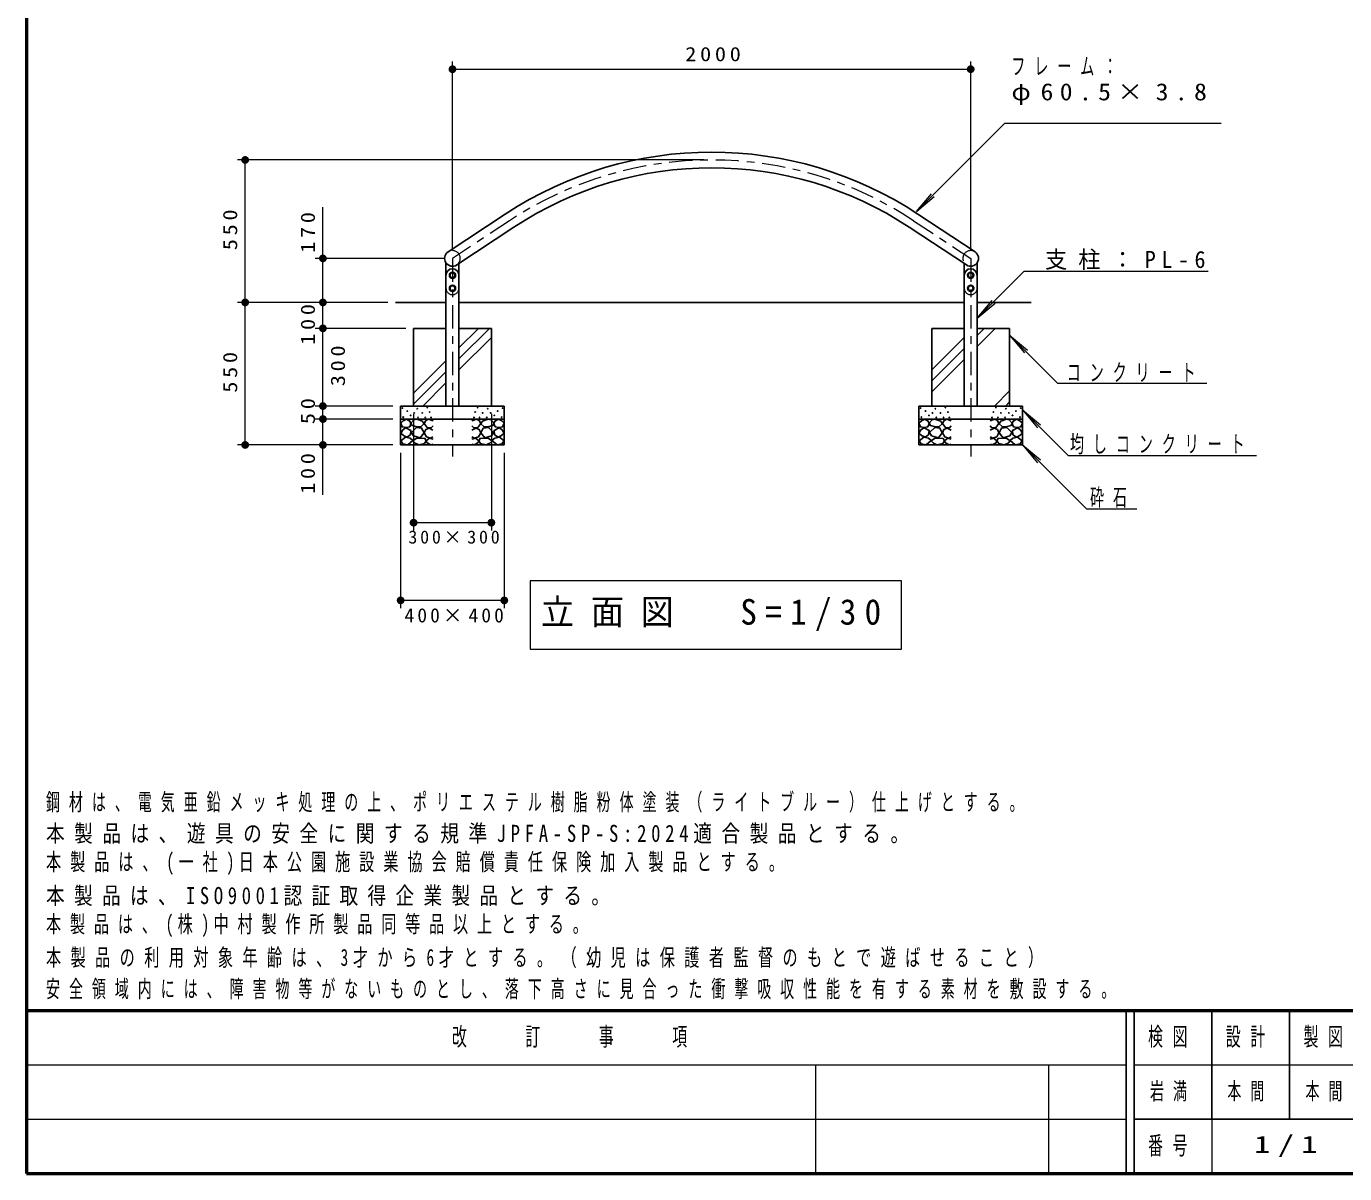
# Model space of a CAD drawing. Units: millimetres on the paper, scale 1:30. Extents: x -385 to 0, y 0 to 267.
# Drawn here: x -385 to -215.4, y 0 to 147.6 of the extents above; entities that cross this region are included whole.
import ezdxf

# ---------------------------------------------------------------- set-up
doc = ezdxf.new("R2010")
doc.units = ezdxf.units.MM
doc.linetypes.add('USER1', pattern=[4.5, 2.5, -2])
doc.linetypes.add('USER2', pattern=[6, 3, -1, 1, -1])
doc.layers.add('LY_1', color=7, linetype='Continuous', lineweight=25)
doc.layers.add('LY_2', color=7, linetype='Continuous', lineweight=13)
doc.layers.add('LY_3', color=7, linetype='Continuous')
doc.styles.add('ＭＳ ゴシック', font='')
doc.styles.get('ＭＳ ゴシック').set_extended_font_data('MS Gothic')

# ---------------------------------------------------------------- blocks, each defined once
blk = doc.blocks.new('filled_dot')
at = {"color": 0, "linetype": 'Continuous', "lineweight": -2, "const_width": 1.25}
blk.add_lwpolyline([(-0.625, 0, 1), (0.625, 0, 1)], format="xyb", close=True, dxfattribs=at)

msp = doc.modelspace()

# ---------------------------------------------------------------- linework, layer by layer
at = {"layer": 'LY_1', "lineweight": 13}
for p, q in [((-330.184, 118.748), (-330.184, 143.089)), ((-263.517, 118.748), (-263.517, 143.089)), ((-330.184, 142.089), (-263.517, 142.089)), ((-259.128, 135.134), (-270.498, 123.764)), ((-259.128, 135.134), (-231.279, 135.134)), ((-297.85, 130.414), (-357.85, 130.414)), ((-356.85, 112.081), (-356.85, 130.414)), ((-270.498, 123.764), (-268.57, 126.062)), ((-270.498, 123.764), (-268.2, 125.692)), ((-346.85, 112.081), (-346.85, 124.326)), ((-331.184, 117.748), (-347.85, 117.748)), ((-256.619, 116.116), (-262.684, 110.051)), ((-256.619, 116.116), (-232.948, 116.116)), ((-347.85, 112.081), (-357.85, 112.081)), ((-356.85, 93.748), (-356.85, 112.081)), ((-338.505, 112.081), (-347.85, 112.081)), ((-346.85, 108.748), (-346.85, 112.081)), ((-262.684, 110.051), (-260.755, 112.349)), ((-262.684, 110.051), (-260.386, 111.979)), ((-336.184, 108.748), (-347.85, 108.748)), ((-346.85, 98.748), (-346.85, 108.748)), ((-329.35, 104.813), (-325.416, 108.748)), ((-329.35, 106.227), (-326.83, 108.748)), ((-262.684, 106.426), (-260.362, 108.748)), ((-262.684, 107.84), (-261.776, 108.748)), ((-329.35, 103.399), (-325.184, 107.566)), ((-268.517, 103.421), (-264.35, 107.588)), ((-258.517, 107.884), (-256.589, 105.586)), ((-258.517, 107.884), (-256.219, 105.956)), ((-252.338, 101.705), (-258.517, 107.884)), ((-268.517, 102.007), (-264.35, 106.174)), ((-335.184, 100.394), (-331.017, 104.561)), ((-268.517, 100.593), (-264.35, 104.759)), ((-335.184, 98.98), (-331.017, 103.147)), ((-334.002, 98.748), (-331.017, 101.732)), ((-260.463, 98.748), (-258.517, 100.693)), ((-252.338, 101.705), (-233.154, 101.705)), ((-337.85, 98.748), (-347.85, 98.748)), ((-346.85, 97.081), (-346.85, 98.748)), ((-259.048, 98.748), (-258.517, 99.279)), ((-337.85, 97.081), (-347.85, 97.081)), ((-346.85, 87.313), (-346.85, 97.081)), ((-335.184, 97.748), (-335.184, 82.748)), ((-325.184, 97.748), (-325.184, 82.748)), ((-256.85, 98.259), (-254.922, 95.961)), ((-256.85, 98.259), (-254.552, 96.331)), ((-250.971, 92.38), (-256.85, 98.259)), ((-344.517, 93.748), (-357.85, 93.748)), ((-337.85, 93.748), (-347.85, 93.748)), ((-256.85, 93.748), (-254.922, 91.449)), ((-256.85, 93.748), (-254.552, 91.819)), ((-248.62, 85.518), (-256.85, 93.748)), ((-336.85, 92.748), (-336.85, 72.748)), ((-323.517, 92.748), (-323.517, 72.748)), ((-250.971, 92.38), (-226.742, 92.38)), ((-248.62, 85.518), (-242.16, 85.518)), ((-325.184, 83.748), (-335.184, 83.748)), ((-320.204, 76.273), (-320.204, 67.473)), ((-272.404, 76.273), (-320.204, 76.273)), ((-272.404, 67.473), (-272.404, 76.273)), ((-323.517, 73.748), (-336.85, 73.748)), ((-320.204, 67.473), (-272.404, 67.473))]:
    msp.add_line(p, q, dxfattribs=at)
at = {"layer": 'LY_1'}
for p, q in [((-323.397, 123.442), (-330.74, 118.589)), ((-270.304, 123.442), (-262.961, 118.589)), ((-322.285, 121.76), (-329.628, 116.906)), ((-271.416, 121.76), (-264.073, 116.906)), ((-331.017, 115.581), (-331.017, 117.18)), ((-329.35, 115.581), (-329.35, 117.18)), ((-264.35, 115.581), (-264.35, 117.18)), ((-262.684, 115.581), (-262.684, 117.18)), ((-331.017, 115.581), (-331.017, 98.748)), ((-330.549, 115.581), (-330.366, 115.898)), ((-330.366, 115.264), (-330.549, 115.581)), ((-330.366, 115.898), (-330.001, 115.898)), ((-330.001, 115.898), (-329.818, 115.581)), ((-329.818, 115.581), (-330.001, 115.264)), ((-329.35, 98.748), (-329.35, 115.581)), ((-264.35, 115.581), (-264.35, 98.748)), ((-263.883, 115.581), (-263.7, 115.898)), ((-263.7, 115.264), (-263.883, 115.581)), ((-263.7, 115.898), (-263.334, 115.898)), ((-263.334, 115.898), (-263.151, 115.581)), ((-263.151, 115.581), (-263.334, 115.264)), ((-262.684, 98.748), (-262.684, 115.581)), ((-330.549, 113.914), (-330.366, 114.231)), ((-330.366, 113.598), (-330.549, 113.914)), ((-330.001, 115.264), (-330.366, 115.264)), ((-330.366, 114.231), (-330.001, 114.231)), ((-330.001, 114.231), (-329.818, 113.914)), ((-329.818, 113.914), (-330.001, 113.598)), ((-263.7, 114.231), (-263.883, 113.914)), ((-263.883, 113.914), (-263.7, 113.598)), ((-263.334, 115.264), (-263.7, 115.264)), ((-263.334, 114.231), (-263.7, 114.231)), ((-263.151, 113.914), (-263.334, 114.231)), ((-263.334, 113.598), (-263.151, 113.914)), ((-331.017, 112.081), (-337.505, 112.081)), ((-330.001, 113.598), (-330.366, 113.598)), ((-264.35, 112.081), (-329.35, 112.081)), ((-263.7, 113.598), (-263.334, 113.598)), ((-255.756, 112.081), (-262.684, 112.081)), ((-335.184, 98.748), (-335.184, 108.748)), ((-335.184, 108.748), (-331.017, 108.748)), ((-329.35, 108.748), (-325.184, 108.748)), ((-325.184, 108.748), (-325.184, 98.748)), ((-268.517, 98.748), (-268.517, 108.748)), ((-268.517, 108.748), (-264.35, 108.748)), ((-262.684, 108.748), (-258.517, 108.748)), ((-258.517, 108.748), (-258.517, 98.748)), ((-336.85, 98.748), (-336.85, 97.081)), ((-336.85, 98.748), (-323.517, 98.748)), ((-323.517, 98.748), (-323.517, 97.081)), ((-270.184, 98.748), (-270.184, 97.081)), ((-270.184, 98.748), (-256.85, 98.748)), ((-256.85, 98.748), (-256.85, 97.081)), ((-336.85, 93.748), (-336.85, 97.081)), ((-336.85, 97.081), (-323.517, 97.081)), ((-323.517, 97.081), (-323.517, 93.748)), ((-270.184, 93.748), (-270.184, 97.081)), ((-270.184, 97.081), (-256.85, 97.081)), ((-256.85, 97.081), (-256.85, 93.748)), ((-323.517, 93.748), (-336.85, 93.748)), ((-256.85, 93.748), (-270.184, 93.748))]:
    msp.add_line(p, q, dxfattribs=at)
at = {"layer": 'LY_1', "linetype": 'USER2', "lineweight": 13}
for p, q in [((-322.841, 122.601), (-330.184, 117.748)), ((-270.86, 122.601), (-263.517, 117.748)), ((-330.184, 117.748), (-330.184, 92.278)), ((-263.517, 117.748), (-263.517, 92.278))]:
    msp.add_line(p, q, dxfattribs=at)
at = {"layer": 'LY_1'}
for points in [[(-336.102, 97.061), (-336.525, 96.86), (-336.841, 96.543), (-336.641, 96.079), (-336.155, 95.984), (-335.69, 96.089), (-335.521, 96.48), (-335.648, 96.818)], [(-334.788, 97.064), (-335.139, 96.974), (-335.527, 96.55), (-335.374, 96.271), (-334.725, 96.064), (-334.229, 96.109), (-333.851, 96.469), (-334.04, 96.803)], [(-325.579, 97.064), (-325.228, 96.974), (-324.841, 96.55), (-324.994, 96.271), (-325.642, 96.064), (-326.138, 96.109), (-326.516, 96.469), (-326.327, 96.803)], [(-324.265, 97.061), (-323.843, 96.86), (-323.526, 96.543), (-323.727, 96.079), (-324.212, 95.984), (-324.677, 96.089), (-324.846, 96.48), (-324.719, 96.818)], [(-269.435, 97.061), (-269.858, 96.86), (-270.175, 96.543), (-269.974, 96.079), (-269.488, 95.984), (-269.023, 96.089), (-268.854, 96.48), (-268.981, 96.818)], [(-268.121, 97.064), (-268.473, 96.974), (-268.86, 96.55), (-268.707, 96.271), (-268.058, 96.064), (-267.563, 96.109), (-267.184, 96.469), (-267.373, 96.803)], [(-258.913, 97.064), (-258.561, 96.974), (-258.174, 96.55), (-258.327, 96.271), (-258.976, 96.064), (-259.471, 96.109), (-259.85, 96.469), (-259.661, 96.803)], [(-257.599, 97.061), (-257.176, 96.86), (-256.859, 96.543), (-257.06, 96.079), (-257.546, 95.984), (-258.011, 96.089), (-258.18, 96.48), (-258.053, 96.818)], [(-336.187, 95.963), (-336.546, 95.73), (-336.841, 95.276), (-336.503, 94.97), (-336.06, 94.759), (-335.595, 95.054), (-335.542, 95.614)], [(-335.211, 94.92), (-334.346, 94.658), (-333.842, 95.298), (-334.148, 95.929), (-334.815, 96.001), (-335.473, 95.37)], [(-325.156, 94.92), (-326.021, 94.658), (-326.525, 95.298), (-326.219, 95.929), (-325.552, 96.001), (-324.895, 95.37)], [(-324.181, 95.963), (-323.822, 95.73), (-323.526, 95.276), (-323.864, 94.97), (-324.308, 94.759), (-324.772, 95.054), (-324.825, 95.614)], [(-269.52, 95.963), (-269.879, 95.73), (-270.175, 95.276), (-269.837, 94.97), (-269.393, 94.759), (-268.928, 95.054), (-268.876, 95.614)], [(-268.545, 94.92), (-267.68, 94.658), (-267.175, 95.298), (-267.482, 95.929), (-268.148, 96.001), (-268.806, 95.37)], [(-258.489, 94.92), (-259.354, 94.658), (-259.859, 95.298), (-259.552, 95.929), (-258.886, 96.001), (-258.228, 95.37)], [(-257.514, 95.963), (-257.155, 95.73), (-256.859, 95.276), (-257.197, 94.97), (-257.641, 94.759), (-258.106, 95.054), (-258.158, 95.614)], [(-336.214, 94.765), (-336.818, 94.27), (-336.549, 93.893), (-335.921, 93.758), (-335.262, 94.307), (-335.621, 94.611)], [(-334.31, 94.627), (-334.833, 94.6), (-335.274, 94.284), (-334.986, 93.978), (-334.527, 93.771), (-333.788, 93.915), (-333.563, 94.266), (-333.734, 94.591)], [(-326.057, 94.627), (-325.534, 94.6), (-325.093, 94.284), (-325.381, 93.978), (-325.841, 93.771), (-326.58, 93.915), (-326.805, 94.266), (-326.634, 94.591)], [(-324.153, 94.765), (-323.549, 94.27), (-323.818, 93.893), (-324.447, 93.758), (-325.106, 94.307), (-324.746, 94.611)], [(-269.547, 94.765), (-270.152, 94.27), (-269.883, 93.893), (-269.254, 93.758), (-268.595, 94.307), (-268.954, 94.611)], [(-267.644, 94.627), (-268.166, 94.6), (-268.608, 94.284), (-268.319, 93.978), (-267.86, 93.771), (-267.121, 93.915), (-266.896, 94.266), (-267.067, 94.591)], [(-259.39, 94.627), (-258.868, 94.6), (-258.426, 94.284), (-258.715, 93.978), (-259.174, 93.771), (-259.913, 93.915), (-260.138, 94.266), (-259.967, 94.591)], [(-257.487, 94.765), (-256.882, 94.27), (-257.151, 93.893), (-257.78, 93.758), (-258.439, 94.307), (-258.08, 94.611)]]:
    msp.add_lwpolyline(points, close=True, dxfattribs=at)
for points in [[(-332.684, 96.858), (-333.254, 97.069), (-333.613, 96.889), (-333.824, 96.488), (-333.434, 95.981), (-332.916, 95.939), (-332.684, 96.203)], [(-327.684, 96.858), (-327.113, 97.069), (-326.754, 96.889), (-326.543, 96.488), (-326.934, 95.981), (-327.451, 95.939), (-327.684, 96.203)], [(-266.017, 96.858), (-266.587, 97.069), (-266.946, 96.889), (-267.158, 96.488), (-266.767, 95.981), (-266.249, 95.939), (-266.017, 96.203)], [(-261.017, 96.858), (-260.447, 97.069), (-260.088, 96.889), (-259.876, 96.488), (-260.267, 95.981), (-260.785, 95.939), (-261.017, 96.203)], [(-332.694, 95.654), (-333.201, 95.918), (-333.624, 95.749), (-333.824, 95.316), (-333.529, 94.798), (-333.022, 94.64), (-332.694, 94.777)], [(-327.673, 95.654), (-327.166, 95.918), (-326.744, 95.749), (-326.543, 95.316), (-326.839, 94.798), (-327.346, 94.64), (-327.673, 94.777)], [(-266.028, 95.654), (-266.535, 95.918), (-266.957, 95.749), (-267.158, 95.316), (-266.862, 94.798), (-266.355, 94.64), (-266.028, 94.777)], [(-261.006, 95.654), (-260.499, 95.918), (-260.077, 95.749), (-259.876, 95.316), (-260.172, 94.798), (-260.679, 94.64), (-261.006, 94.777)], [(-332.684, 94.502), (-333.127, 94.64), (-333.56, 94.27), (-333.444, 94.006), (-332.958, 93.763), (-332.684, 93.869)], [(-327.684, 94.502), (-327.24, 94.64), (-326.807, 94.27), (-326.923, 94.006), (-327.409, 93.763), (-327.684, 93.869)], [(-266.017, 94.502), (-266.461, 94.64), (-266.894, 94.27), (-266.777, 94.006), (-266.292, 93.763), (-266.017, 93.869)], [(-261.017, 94.502), (-260.573, 94.64), (-260.14, 94.27), (-260.257, 94.006), (-260.742, 93.763), (-261.017, 93.869)]]:
    msp.add_lwpolyline(points, dxfattribs=at)
for centre, radius in [((-330.184, 115.581), 0.4), ((-330.184, 115.581), 0.317), ((-263.517, 115.581), 0.4), ((-263.517, 115.581), 0.317), ((-330.184, 113.914), 0.4), ((-330.184, 113.914), 0.317), ((-263.517, 113.914), 0.4), ((-263.517, 113.914), 0.317), ((-336.63, 98.487), 0.0333), ((-334.718, 98.413), 0.0333), ((-333.436, 98.551), 0.0333), ((-326.931, 98.551), 0.0333), ((-325.649, 98.413), 0.0333), ((-323.737, 98.487), 0.0333), ((-269.963, 98.487), 0.0333), ((-268.052, 98.413), 0.0333), ((-266.77, 98.551), 0.0333), ((-260.264, 98.551), 0.0333), ((-258.982, 98.413), 0.0333), ((-257.071, 98.487), 0.0333), ((-336.525, 97.325), 0.0333), ((-335.996, 98.107), 0.0333), ((-335.563, 97.547), 0.0333), ((-335.099, 97.864), 0.0333), ((-334.602, 97.293), 0.0333), ((-334.067, 97.866), 0.0333), ((-333.68, 97.298), 0.0333), ((-333.103, 97.983), 0.0333), ((-332.941, 97.28), 0.0333), ((-327.426, 97.28), 0.0333), ((-327.264, 97.983), 0.0333), ((-326.688, 97.298), 0.0333), ((-326.3, 97.866), 0.0333), ((-325.765, 97.293), 0.0333), ((-325.269, 97.864), 0.0333), ((-324.804, 97.547), 0.0333), ((-324.371, 98.107), 0.0333), ((-323.843, 97.325), 0.0333), ((-269.858, 97.325), 0.0333), ((-269.33, 98.107), 0.0333), ((-268.897, 97.547), 0.0333), ((-268.432, 97.864), 0.0333), ((-267.936, 97.293), 0.0333), ((-267.4, 97.866), 0.0333), ((-267.013, 97.298), 0.0333), ((-266.436, 97.983), 0.0333), ((-266.274, 97.28), 0.0333), ((-260.76, 97.28), 0.0333), ((-260.598, 97.983), 0.0333), ((-260.021, 97.298), 0.0333), ((-259.634, 97.866), 0.0333), ((-259.098, 97.293), 0.0333), ((-258.602, 97.864), 0.0333), ((-258.137, 97.547), 0.0333), ((-257.704, 98.107), 0.0333), ((-257.176, 97.325), 0.0333)]:
    msp.add_circle(centre, radius, dxfattribs=at)
for centre, radius, start, end in [((-296.85, 83.279), 48.143, 56.53633, 123.46367), ((-296.85, 83.279), 46.127, 56.53633, 123.46367), ((-330.184, 117.748), 1.008, 123.46367, 303.46367), ((-263.517, 117.748), 1.008, 236.53633, 56.53633), ((-330.184, 115.581), 0.833, 0, 180), ((-263.517, 115.581), 0.833, 0, 180)]:
    msp.add_arc(centre, radius, start, end, dxfattribs=at)
at = {"layer": 'LY_1', "linetype": 'USER2', "lineweight": 13}
msp.add_arc((-296.85, 83.279), 47.135, 56.53633, 123.46367, dxfattribs=at)
at = {"layer": 'LY_1', "linetype": 'USER1', "lineweight": 13}
for centre, radius, start, end in [((-330.184, 117.748), 1.008, 307.76124, 123.46367), ((-263.517, 117.748), 1.008, 56.53633, 232.23876), ((-330.184, 113.914), 0.833, 180, 0), ((-263.517, 113.914), 0.833, 180, 0)]:
    msp.add_arc(centre, radius, start, end, dxfattribs=at)
at = {"layer": 'LY_2', "lineweight": 50}
for p, q in [((-385, 267), (-385, 0)), ((-385, 21), (0, 21)), ((-385, 0), (0, 0))]:
    msp.add_line(p, q, dxfattribs=at)
at = {"layer": 'LY_2', "lineweight": 25}
for p, q in [((-243.5, 21), (-243.5, 0)), ((-242.5, 21), (-242.5, 0)), ((-232.5, 21), (-232.5, 7)), ((-222.5, 21), (-222.5, 7)), ((-242.5, 7), (0, 7))]:
    msp.add_line(p, q, dxfattribs=at)
at = {"layer": 'LY_2'}
for p, q in [((-385, 14), (-243.5, 14)), ((-283.5, 14), (-283.5, 0)), ((-253.5, 14), (-253.5, 0)), ((-242.5, 14), (-187.5, 14)), ((-385, 7), (-243.5, 7)), ((-232.5, 7), (-232.5, 0))]:
    msp.add_line(p, q, dxfattribs=at)

# ---------------------------------------------------------------- block references
at = {"layer": 'LY_1', "lineweight": 13, "xscale": 0.4, "yscale": 0.4}
for p in [(-330.184, 142.089), (-335.184, 83.748), (-336.85, 73.748)]:
    msp.add_blockref('filled_dot', p, dxfattribs=at)
for p, rotation in [((-263.517, 142.089), 180), ((-356.85, 130.414), 270), ((-346.85, 117.748), 270), ((-356.85, 112.081), 90), ((-356.85, 112.081), 270), ((-346.85, 112.081), 90), ((-346.85, 112.081), 270), ((-346.85, 108.748), 90), ((-346.85, 108.748), 270), ((-346.85, 98.748), 270), ((-346.85, 98.748), 90), ((-346.85, 97.081), 270), ((-346.85, 97.081), 90), ((-356.85, 93.748), 90), ((-346.85, 93.748), 90), ((-325.184, 83.748), 180), ((-323.517, 73.748), 180)]:
    msp.add_blockref('filled_dot', p, dxfattribs=dict(at, rotation=rotation))

# ---------------------------------------------------------------- texts
at = {"layer": 'LY_1', "style": 'ＭＳ ゴシック'}
for s, insert, char_height, attachment_point in [('\\T1.33;\\W1.15;2000', (-296.427, 143.089), 1.833, 8), ('\\T1.64;\\W0.6;フレーム：', (-258.279, 143.584), 2.199, 1), ('\\T1.5;\\W1.1;φ60.5×3.8', (-258.279, 140.284), 2.199, 1), ('\\T1.5;\\W0.95;支柱：PL-6', (-253.948, 116.266), 2.199, 7), ('\\T1.64;\\W0.6;コンクリート', (-251.154, 101.855), 2.199, 7), ('\\T1.64;\\W0.6;均しコンクリート', (-250.742, 92.53), 2.199, 7), ('\\T1.64;\\W0.6;砕石', (-248.16, 85.668), 2.199, 7), ('\\T1.32;300×300', (-329.797, 82.748), 1.686, 2), ('\\T1.5;\\W0.95;立面図\u3000S=1/30', (-318.804, 71.873), 3.299, 4), ('\\T1.32;400×400', (-329.763, 72.748), 1.833, 2), ('\\T1.64;\\W0.6;鋼材は、電気亜鉛メッキ処理の上、ポリエステル樹脂粉体塗装（ライトブルー）仕上げとする。', (-382.474, 46.433), 2.199, 7), ('\\T1.51;\\W0.8;本製品は、遊具の安全に関する規準JPFA-SP-S:2024適合製品とする。', (-382.474, 42.433), 2.199, 7), ('\\T1.59;\\W0.65;本製品は、(一社)日本公園施設業協会賠償責任保険加入製品とする。', (-382.474, 38.433), 2.199, 7), ('\\T1.5;\\W0.8;本製品は、ISO9001認証取得企業製品とする。', (-382.474, 34.433), 2.199, 7), ('\\T1.58;\\W0.65;本製品は、(株)中村製作所製品同等品以上とする。', (-382.474, 30.433), 2.199, 7), ('\\T1.62;\\W0.65;本製品の利用対象年齢は、3才から6才とする。（幼児は保護者監督のもとで遊ばせること）', (-382.474, 26.433), 2.199, 7), ('\\T1.64;\\W0.6;安全領域内には、障害物等がないものとし、落下高さに見合った衝撃吸収性能を有する素材を敷設する。', (-382.474, 22.433), 2.199, 7), ('\\T1.64;\\W0.6;岩満', (-237.5, 10.5), 2.199, 5), ('\\T1.64;\\W0.6;本間', (-230.5, 10.5), 2.199, 4), ('\\T1.64;\\W0.6;本間', (-217.5, 10.5), 2.199, 5), ('\\T1.5;\\W1.35;1/1', (-222.5, 3.5), 2.199, 5)]:
    msp.add_mtext(s, dxfattribs=dict(at, insert=insert, char_height=char_height, attachment_point=attachment_point))
at = {"layer": 'LY_1', "char_height": 1.833, "rotation": 90, "style": 'ＭＳ ゴシック'}
for s, insert, attachment_point in [('\\T1.33;\\W1.15;550', (-357.85, 121.663), 8), ('\\T1.33;\\W1.15;170', (-347.85, 121.326), 8), ('\\T1.33;\\W1.15;100', (-347.85, 109.492), 8), ('\\T1.33;\\W1.15;550', (-357.85, 103.329), 8), ('\\T1.33;\\W1.15;300', (-345.85, 104.164), 2), ('\\T1.34;\\W1.15;50', (-347.85, 98.342), 8), ('\\T1.33;\\W1.15;100', (-347.85, 90.313), 8)]:
    msp.add_mtext(s, dxfattribs=dict(at, insert=insert, attachment_point=attachment_point))
at = {"layer": 'LY_2', "char_height": 2.346, "attachment_point": 4, "style": 'ＭＳ ゴシック'}
for s, insert in [('\\T1.64;\\W0.6;改\u3000\u3000訂\u3000\u3000事\u3000\u3000項', (-330.25, 17.5)), ('\\T1.64;\\W0.6;検図', (-240.7, 17.5)), ('\\T1.64;\\W0.6;設計', (-230.7, 17.5)), ('\\T1.64;\\W0.6;製図', (-220.7, 17.5)), ('\\T1.64;\\W0.6;番号', (-240.7, 3.5))]:
    msp.add_mtext(s, dxfattribs=dict(at, insert=insert))
at = {"layer": 'LY_3', "insert": (-227, 3.5), "char_height": 2.199, "attachment_point": 4, "style": 'ＭＳ ゴシック'}
msp.add_mtext('\\T1.5;\\W1.35;1/1', dxfattribs=at)

doc.saveas('drawing.dxf')
